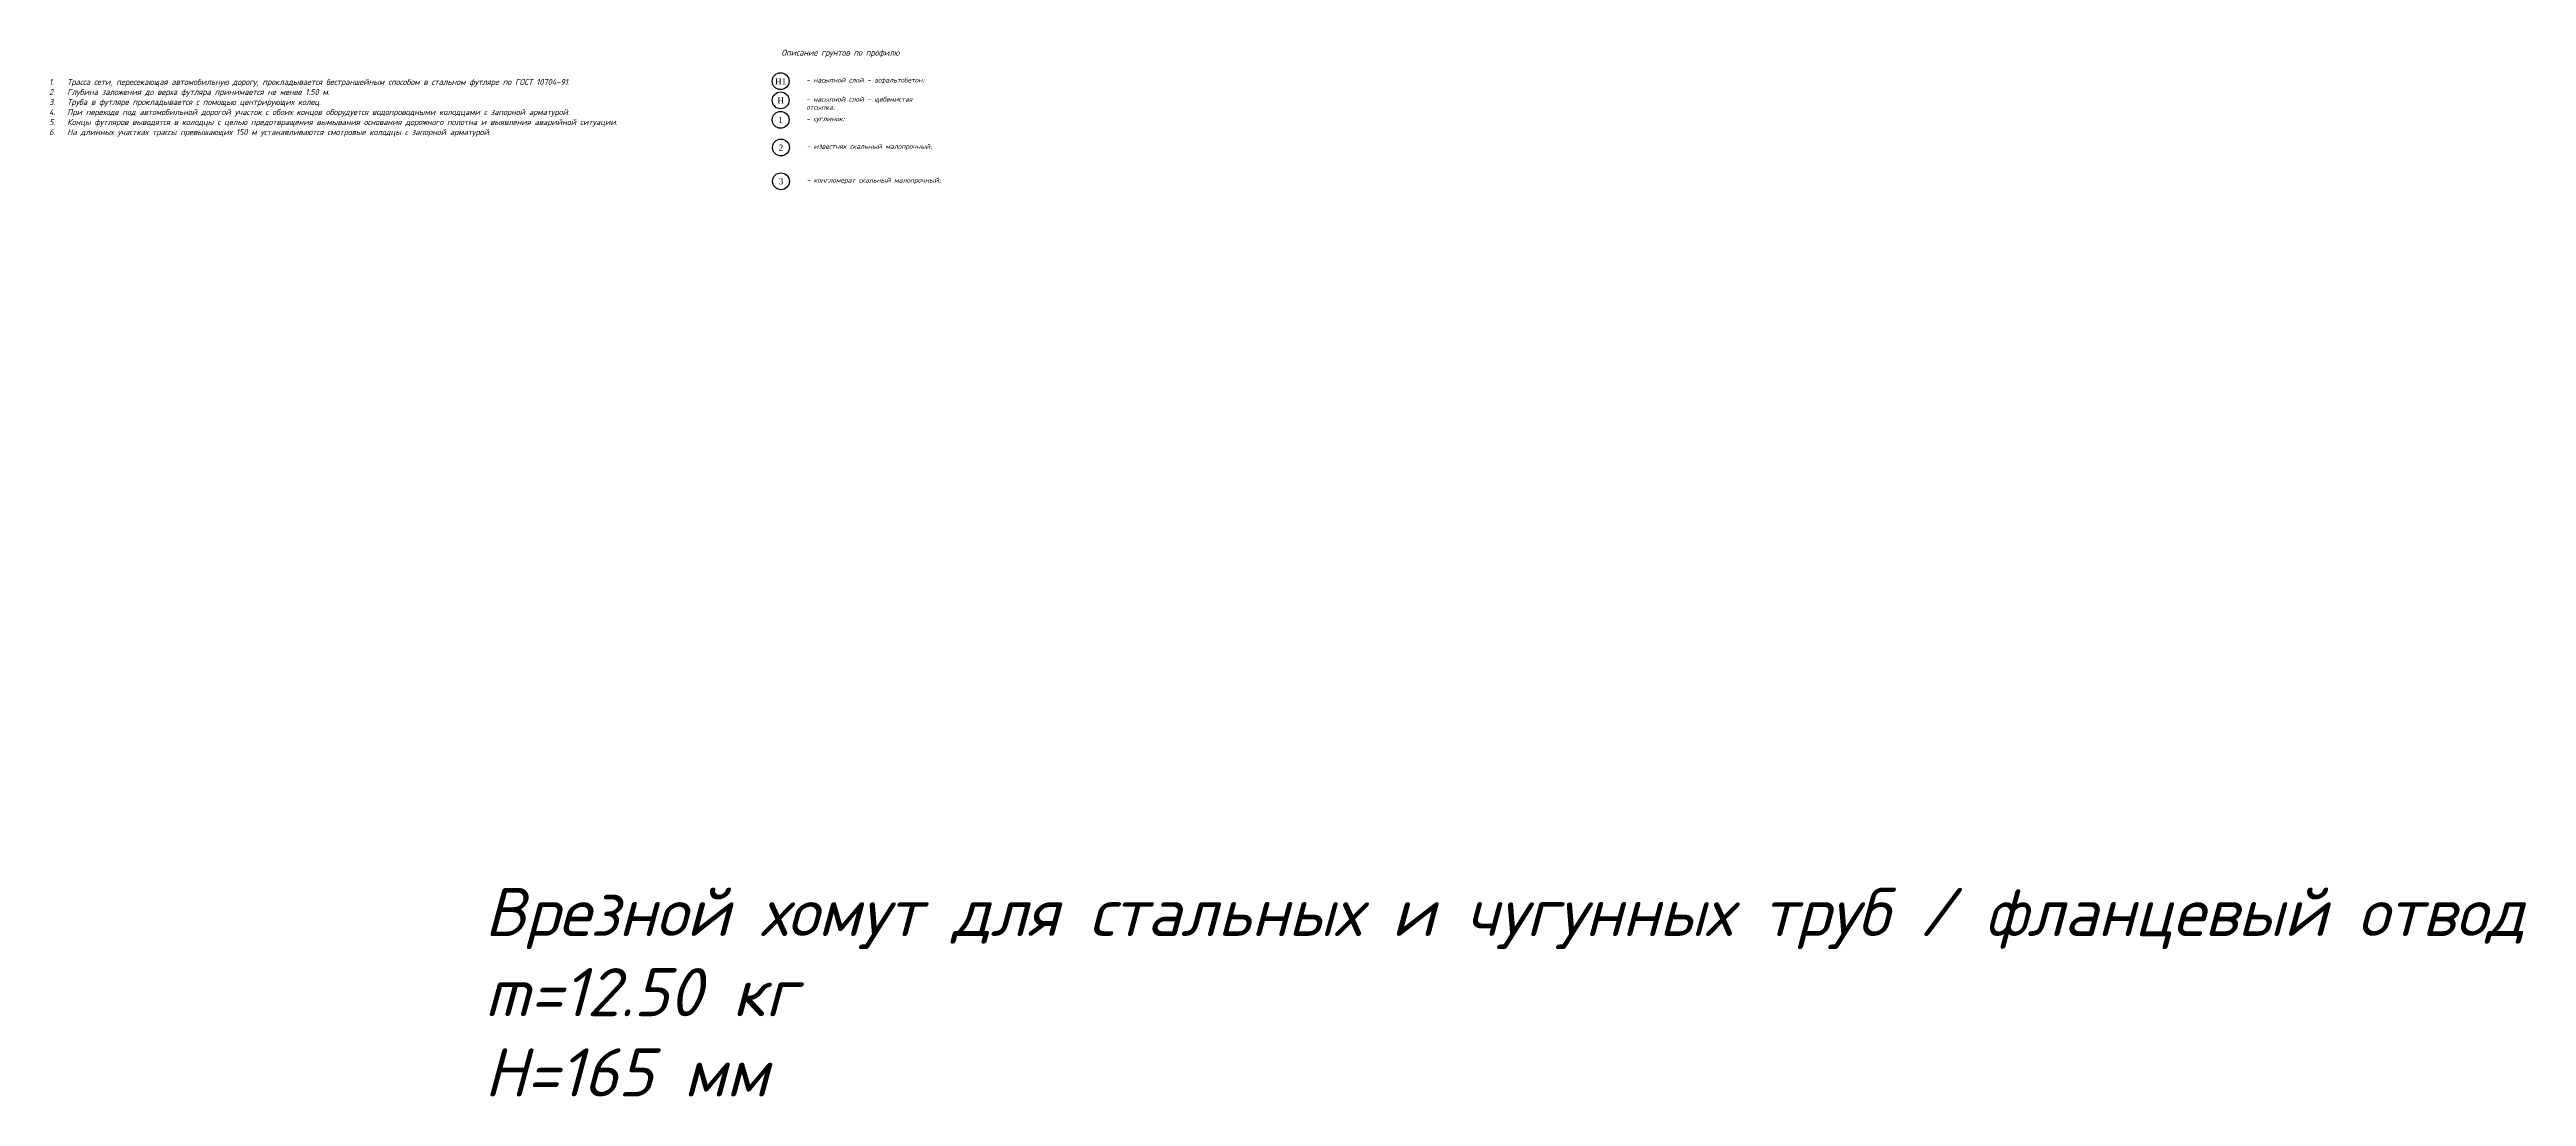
# Model space of a CAD drawing. Header units: millimetres. Extents: x 41890028 to 44740435, y 21258419 to 23626306.
# Drawn here: x 41920440 to 42435519, y 21665621 to 21883163 of the extents above; entities that cross this region are included whole.
import ezdxf
from ezdxf.enums import TextEntityAlignment as Align

# ---------------------------------------------------------------- set-up
doc = ezdxf.new("R2010")
doc.units = ezdxf.units.MM
doc.set_wipeout_variables(frame=1)
doc.layers.add('ГЛ_Разрез_СквМаска', color=6, linetype='Continuous')
doc.layers.add('ГЛ_Разрез_СлоиОбозначения', color=7, linetype='Continuous')
doc.styles.get("Standard").update_dxf_attribs({"font": 'isocpeui.ttf'})
doc.styles.add('ГеологияРазрезОсь', font='times.ttf', dxfattribs={"height": 2.5})

# ---------------------------------------------------------------- blocks, each defined once
blk = doc.blocks.new('ГЛ_Разрез_СлоиОбозначения')
blk.add_wipeout([(3.8, 0), (3.6, 1.1), (3.1, 2.1), (2.3, 3), (1.4, 3.5), (0.6, 3.7), (0, 3.8), (-0.6, 3.7), (-1.4, 3.5), (-2.3, 3), (-3.1, 2.1), (-3.6, 1.1), (-3.8, 0), (-3.6, -1.1), (-3.1, -2.1), (-2.3, -3), (-1.4, -3.5), (-0.6, -3.7), (0, -3.8), (0.6, -3.7), (1.4, -3.5), (2.3, -3), (3.1, -2.1), (3.6, -1.1)]).dxf.layer = 'ГЛ_Разрез_СквМаска'
at = {"layer": 'ГЛ_Разрез_СлоиОбозначения'}
blk.add_circle((0, 0), 3.5, dxfattribs=at)
at = {"layer": 'ГЛ_Разрез_СлоиОбозначения', "style": 'ГеологияРазрезОсь'}
blk.add_attdef('НОМЕР', text='', height=2.5, dxfattribs=at).set_placement((0, 0), align=Align.MIDDLE_CENTER)

msp = doc.modelspace()

# ---------------------------------------------------------------- block references
at = {"xscale": 500, "yscale": 500, "zscale": 500}
for p, values in [((42072470.056, 21876588.874), {'НОМЕР': 'Н1'}), ((42072539.091, 21862807.141), {'НОМЕР': '2'}), ((42072539.091, 21855793.915), {'НОМЕР': '3'})]:
    msp.add_blockref('ГЛ_Разрез_СлоиОбозначения', p, dxfattribs=at).add_auto_attribs(values)

# ---------------------------------------------------------------- texts
at = {"attachment_point": 1}
for s, insert, char_height, width in [('\\pi-3750,l3750,t3750;Описание грунтов по профилю', (42072645.578, 21883158.234), 1250, 1162019.88636), ('\\pi-3750,l3750,t3750;1.^IТрасса сети, пересекающая автомобильную дорогу, прокладывается бестраншейным способом в стальном футляре по ГОСТ 10704-91.\\P2.^IГлубина заложения до верха футляра принимается не менее 1.50 м.\\P3.^IТруба в футляре прокладывается с помощью центрирующих колец. \\P4.^IПри переходе под автомобильной дорогой участок с обоих концов оборудуется водопроводными колодцами с запорной арматурой.\\P5.^IКонцы футляров выводятся в колодцы с целью предотвращения вымывания основания дорожного полотна и выявления аварийной ситуации.\\P6.^IНа длинных участках трассы превышающих 150 м устанавливаются смотровые колодцы с запорной арматурой.', (41920349.575, 21877055.111), 1250, 1162019.88636), ('- насыпной слой - асфальтобетон;', (42077799.521, 21877315.576), 1000, 24328.61196), ('- насыпной слой - щебенистая отсыпка;', (42077799.521, 21873338.053), 1000, 24328.61196), ('- суглинок;', (42077798.719, 21869277.271), 1000, 24328.61196), ('- известняк скальный малопрочный;', (42077868.556, 21863533.843), 1000, 24328.61196), ('- конгломерат скальный малопрочный;', (42077868.556, 21856520.617), 1000, 24328.61196), ('Врезной хомут для стальных и чугунных труб / фланцевый отвод\\Pm=12.50 кг\\PH=165 мм', (42010934.269, 21708961.461), 10000, 1162019.88636)]:
    msp.add_mtext(s, dxfattribs=dict(at, insert=insert, char_height=char_height, width=width))

# ---------------------------------------------------------------- next in the draw order: block references
at = {"xscale": 500, "yscale": 500, "zscale": 500}
msp.add_blockref('ГЛ_Разрез_СлоиОбозначения', (42072469.254, 21868550.569), dxfattribs=at).add_auto_attribs({'НОМЕР': '1'})

# ---------------------------------------------------------------- next in the draw order: block references
msp.add_blockref('ГЛ_Разрез_СлоиОбозначения', (42072470.056, 21872611.351), dxfattribs=at).add_auto_attribs({'НОМЕР': 'Н'})

doc.saveas('drawing.dxf')
